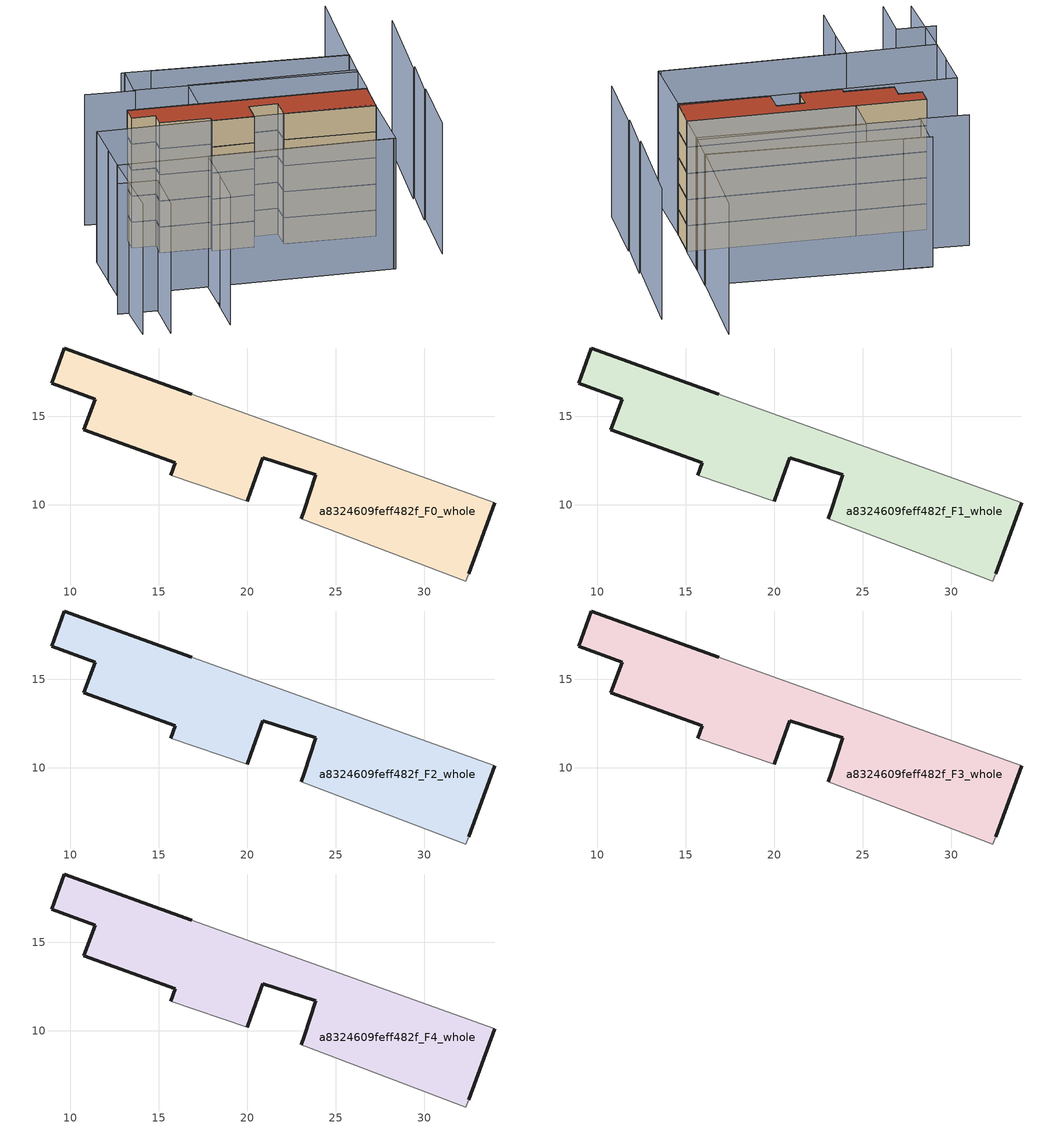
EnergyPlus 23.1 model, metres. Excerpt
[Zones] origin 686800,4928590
a8324609feff482f_F0_whole
 floor ground (EU_floor_Construction): 32.51,6.12 33.99,10.13 16.88,16.24 9.67,18.86 8.95,16.87 11.41,15.98 10.78,14.23 15.93,12.37 15.67,11.67 20.01,10.21 20.21,10.77 20.88,12.67 23.87,11.7 23.22,9.7 23.06,9.22 32.35,5.71 z0
 wall outside (EU_wall_Construction): 33.99,10.13 32.51,6.12 / 23.06,9.22 23.22,9.7 23.87,11.7 20.88,12.67 20.21,10.77 20.01,10.21 / 15.67,11.67 15.93,12.37 10.78,14.23 11.41,15.98 8.95,16.87 9.67,18.86 16.88,16.24 z0:3
 wall adiabatic (EU_wall_Construction): 16.88,16.24 33.99,10.13 / 32.51,6.12 32.35,5.71 23.06,9.22 / 20.01,10.21 15.67,11.67 z0:3
a8324609feff482f_F1_whole
 floor to a8324609feff482f_F0_whole (EU_floor_Construction): 32.51,6.12 33.99,10.13 16.88,16.24 9.67,18.86 8.95,16.87 11.41,15.98 10.78,14.23 15.93,12.37 15.67,11.67 20.01,10.21 20.21,10.77 20.88,12.67 23.87,11.7 23.22,9.7 23.06,9.22 32.35,5.71 z3
 wall outside (EU_wall_Construction): 33.99,10.13 32.51,6.12 / 23.06,9.22 23.22,9.7 23.87,11.7 20.88,12.67 20.21,10.77 20.01,10.21 / 15.67,11.67 15.93,12.37 10.78,14.23 11.41,15.98 8.95,16.87 9.67,18.86 16.88,16.24 z3:6
 wall adiabatic (EU_wall_Construction): 16.88,16.24 33.99,10.13 / 32.51,6.12 32.35,5.71 23.06,9.22 / 20.01,10.21 15.67,11.67 z3:6
a8324609feff482f_F2_whole
 floor to a8324609feff482f_F1_whole (EU_floor_Construction): 32.51,6.12 33.99,10.13 16.88,16.24 9.67,18.86 8.95,16.87 11.41,15.98 10.78,14.23 15.93,12.37 15.67,11.67 20.01,10.21 20.21,10.77 20.88,12.67 23.87,11.7 23.22,9.7 23.06,9.22 32.35,5.71 z6
 wall outside (EU_wall_Construction): 33.99,10.13 32.51,6.12 / 23.06,9.22 23.22,9.7 23.87,11.7 20.88,12.67 20.21,10.77 20.01,10.21 / 15.67,11.67 15.93,12.37 10.78,14.23 11.41,15.98 8.95,16.87 9.67,18.86 16.88,16.24 z6:9
 wall adiabatic (EU_wall_Construction): 16.88,16.24 33.99,10.13 / 32.51,6.12 32.35,5.71 23.06,9.22 / 20.01,10.21 15.67,11.67 z6:9
a8324609feff482f_F3_whole
 floor to a8324609feff482f_F2_whole (EU_floor_Construction): 32.51,6.12 33.99,10.13 16.88,16.24 9.67,18.86 8.95,16.87 11.41,15.98 10.78,14.23 15.93,12.37 15.67,11.67 20.01,10.21 20.21,10.77 20.88,12.67 23.87,11.7 23.22,9.7 23.06,9.22 32.35,5.71 z9
 wall outside (EU_wall_Construction): 33.99,10.13 32.51,6.12 / 23.06,9.22 23.22,9.7 23.87,11.7 20.88,12.67 20.21,10.77 20.01,10.21 / 15.67,11.67 15.93,12.37 10.78,14.23 11.41,15.98 8.95,16.87 9.67,18.86 16.88,16.24 z9:12
 wall adiabatic (EU_wall_Construction): 16.88,16.24 33.99,10.13 / 32.51,6.12 32.35,5.71 23.06,9.22 / 20.01,10.21 15.67,11.67 z9:12
a8324609feff482f_F4_whole
 floor to a8324609feff482f_F3_whole (EU_floor_Construction): 32.51,6.12 33.99,10.13 16.88,16.24 9.67,18.86 8.95,16.87 11.41,15.98 10.78,14.23 15.93,12.37 15.67,11.67 20.01,10.21 20.21,10.77 20.88,12.67 23.87,11.7 23.22,9.7 23.06,9.22 32.35,5.71 z12
 wall outside (EU_wall_Construction): 33.99,10.13 32.51,6.12 / 23.06,9.22 23.22,9.7 23.87,11.7 20.88,12.67 20.21,10.77 20.01,10.21 / 15.67,11.67 15.93,12.37 10.78,14.23 11.41,15.98 8.95,16.87 9.67,18.86 16.88,16.24 z12:15
 wall adiabatic (EU_wall_Construction): 16.88,16.24 33.99,10.13 / 32.51,6.12 32.35,5.71 23.06,9.22 / 20.01,10.21 15.67,11.67 z12:15
 roof outside (EU_roof_Construction): 33.99,10.13 32.51,6.12 32.35,5.71 23.06,9.22 23.22,9.7 23.87,11.7 20.88,12.67 20.21,10.77 20.01,10.21 15.67,11.67 15.93,12.37 10.78,14.23 11.41,15.98 8.95,16.87 9.67,18.86 16.88,16.24 z15
shading: 6.88,-5.58 8.74,-0.51 / 35.75,-1.88 39.13,6.58 / 8.6,-0.83 10.32,4.12 / 10.32,4.12 29.34,-2.47 / 38.98,6.64 41.27,12.09 / -1.59,3.12 2.49,1.64 / 2.49,1.64 0.42,-4.08 / 0.97,7.23 -2.14,-2.61 / 2.2,10.91 0.96,7.14 / 40.96,11.91 45.77,23.55 / 41.91,30.6 37.03,18.35 / 37.03,18.35 14.37,27.39 / 13.09,22.62 8.09,24.69 / 29.53,-2.53 0.95,7.24 / 0.95,7.24 3.87,15.78 / 3.87,15.78 32.46,6.01 / 32.46,6.01 29.53,-2.53 / 34.04,10.11 16.88,16.24 / 16.88,16.24 18.54,20.89 / 18.54,20.89 35.7,14.76 / 35.7,14.76 34.04,10.11 / 35.5,14.2 13.02,22.95 / 13.02,22.95 14.69,27.24 / 14.69,27.24 37.17,18.49 / 37.17,18.49 35.5,14.2 z0:15
[Building]
EU S2 Campaign: North Axis=0; Terrain=City; Solar Distribution=FullExterior
[Site:Location]
Bologna: Latitude=44.5; Longitude=11.25; Time Zone=1; Elevation=37
[SizingPeriod:WeatherFileDays]
AnnualSizingPeriod: Begin Month=1; Begin Day of Month=1; End Month=12; End Day of Month=31; Day of Week for Start Day=Monday; Use Weather File Daylight Saving Period=No; Use Weather File Rain and Snow Indicators=No
[MATERIAL]
EU_InternalMass_Material: Roughness=MediumRough; Thickness=0.1; Conductivity=1; Density=1800; Specific Heat=900; Thermal Absorptance=0.9; Solar Absorptance=0.7; Visible Absorptance=0.7
[MATERIAL:NOMASS] Roughness=MediumRough; Thermal Absorptance=0.9; Solar Absorptance=0.7; Visible Absorptance=0.7
Name | Thermal Resistance
EU_wall_NoMass | 0.779417
EU_roof_NoMass | 0.435466
EU_floor_NoMass | 0.588222
[CONSTRUCTION]
EU_wall_Construction: EU_wall_NoMass
EU_roof_Construction: EU_roof_NoMass
EU_floor_Construction: EU_floor_NoMass
EU_InternalMass_Construction: EU_InternalMass_Material
[ZONE] Type=1; Multiplier=1; Ceiling Height=autocalculate; Floor Area=autocalculate; Part of Total Floor Area=Yes
Name | Volume
a8324609feff482f_F0_whole | 303.113
a8324609feff482f_F1_whole; a8324609feff482f_F2_whole; a8324609feff482f_F3_whole; a8324609feff482f_F4_whole | 303.116
[INTERNALMASS] Construction=EU_InternalMass_Construction; Surface Area=101.038
Name | Zone or ZoneList
a8324609feff482f_F0_whole_EU_InternalMass | a8324609feff482f_F0_whole
a8324609feff482f_F1_whole_EU_InternalMass | a8324609feff482f_F1_whole
a8324609feff482f_F2_whole_EU_InternalMass | a8324609feff482f_F2_whole
a8324609feff482f_F3_whole_EU_InternalMass | a8324609feff482f_F3_whole
a8324609feff482f_F4_whole_EU_InternalMass | a8324609feff482f_F4_whole
[OTHEREQUIPMENT] Fuel Type=Electricity; Design Level Calculation Method=Watts/Area; Power per Zone Floor Area=1; Fraction Latent=0; Fraction Radiant=0; Fraction Lost=0; Carbon Dioxide Generation Rate=0; EndUse Subcategory=EU_Step8_InternalGains
Name | Zone or ZoneList or Space or SpaceList | Schedule
EU_Step8_InternalGain_a8324609feff482f_F0_whole_f000 | a8324609feff482f_F0_whole | EU_Step8_GainSchedule_a8324609feff482f_F0_whole_f000
EU_Step8_InternalGain_a8324609feff482f_F1_whole_f000 | a8324609feff482f_F1_whole | EU_Step8_GainSchedule_a8324609feff482f_F1_whole_f000
EU_Step8_InternalGain_a8324609feff482f_F2_whole_f000 | a8324609feff482f_F2_whole | EU_Step8_GainSchedule_a8324609feff482f_F2_whole_f000
EU_Step8_InternalGain_a8324609feff482f_F3_whole_f000 | a8324609feff482f_F3_whole | EU_Step8_GainSchedule_a8324609feff482f_F3_whole_f000
EU_Step8_InternalGain_a8324609feff482f_F4_whole_f000 | a8324609feff482f_F4_whole | EU_Step8_GainSchedule_a8324609feff482f_F4_whole_f000
[ZONEVENTILATION:DESIGNFLOWRATE] Schedule=EU_AlwaysOn; Design Flow Rate Calculation Method=AirChanges/Hour; Air Changes per Hour=0.712058; Ventilation Type=Natural; Fan Pressure Rise=0; Fan Total Efficiency=1; Constant Term Coefficient=1; Temperature Term Coefficient=0; Velocity Term Coefficient=0; Velocity Squared Term Coefficient=0; Minimum Indoor Temperature=-100; Maximum Indoor Temperature=100; Delta Temperature=-100; Minimum Outdoor Temperature=-100; Maximum Outdoor Temperature=100; Maximum Wind Speed=40
Name | Zone or ZoneList or Space or SpaceList
EU_ConstantAir_a8324609feff482f_F0_whole | a8324609feff482f_F0_whole
EU_ConstantAir_a8324609feff482f_F1_whole | a8324609feff482f_F1_whole
EU_ConstantAir_a8324609feff482f_F2_whole | a8324609feff482f_F2_whole
EU_ConstantAir_a8324609feff482f_F3_whole | a8324609feff482f_F3_whole
EU_ConstantAir_a8324609feff482f_F4_whole | a8324609feff482f_F4_whole
[HVACTEMPLATE:THERMOSTAT] Constant Heating Setpoint=20; Constant Cooling Setpoint=50
EU_HeatOnly_a8324609feff482f_F0_whole; EU_HeatOnly_a8324609feff482f_F1_whole; EU_HeatOnly_a8324609feff482f_F2_whole; EU_HeatOnly_a8324609feff482f_F3_whole; EU_HeatOnly_a8324609feff482f_F4_whole
[HVACTEMPLATE:ZONE:IDEALLOADSAIRSYSTEM] System Availability Schedule=EU_AlwaysOn; Maximum Heating Supply Air Temperature=50; Minimum Cooling Supply Air Temperature=13; Maximum Heating Supply Air Humidity Ratio=0.0156; Minimum Cooling Supply Air Humidity Ratio=0.0077; Heating Limit=NoLimit; Cooling Limit=NoLimit; Heating Availability Schedule=EU_AlwaysOn; Cooling Availability Schedule=EU_CoolingOff; Dehumidification Control Type=ConstantSensibleHeatRatio; Cooling Sensible Heat Ratio=0.7; Dehumidification Setpoint=60; Humidification Control Type=None; Humidification Setpoint=30; Outdoor Air Method=None; Outdoor Air Flow Rate per Person=0.00944; Outdoor Air Flow Rate per Zone Floor Area=0; Outdoor Air Flow Rate per Zone=0; Demand Controlled Ventilation Type=None; Outdoor Air Economizer Type=NoEconomizer; Heat Recovery Type=None; Sensible Heat Recovery Effectiveness=0.7; Latent Heat Recovery Effectiveness=0.65
Name | Template Thermostat
a8324609feff482f_F0_whole | EU_HeatOnly_a8324609feff482f_F0_whole
a8324609feff482f_F1_whole | EU_HeatOnly_a8324609feff482f_F1_whole
a8324609feff482f_F2_whole | EU_HeatOnly_a8324609feff482f_F2_whole
a8324609feff482f_F3_whole | EU_HeatOnly_a8324609feff482f_F3_whole
a8324609feff482f_F4_whole | EU_HeatOnly_a8324609feff482f_F4_whole
[SIZING:ZONE] Zone Cooling Design Supply Air Temperature Input Method=SupplyAirTemperature; Zone Cooling Design Supply Air Temperature=13; Zone Heating Design Supply Air Temperature Input Method=SupplyAirTemperature; Zone Heating Design Supply Air Temperature=50; Zone Cooling Design Supply Air Humidity Ratio=0.008; Zone Heating Design Supply Air Humidity Ratio=0.008; Cooling Design Air Flow Method=DesignDay; Cooling Design Air Flow Rate=0; Cooling Minimum Air Flow per Zone Floor Area=0.000762; Cooling Minimum Air Flow=0; Cooling Minimum Air Flow Fraction=0.2; Heating Design Air Flow Method=DesignDay; Heating Design Air Flow Rate=0; Heating Maximum Air Flow per Zone Floor Area=0.002032; Heating Maximum Air Flow=0.141576; Heating Maximum Air Flow Fraction=0.3; Account for Dedicated Outdoor Air System=No; Dedicated Outdoor Air System Control Strategy=NeutralSupplyAir; Dedicated Outdoor Air Low Setpoint Temperature for Design=autosize; Dedicated Outdoor Air High Setpoint Temperature for Design=autosize; Zone Load Sizing Method=Sensible Load Only No Latent Load; Zone Latent Cooling Design Supply Air Humidity Ratio Input Method=HumidityRatioDifference; Zone Cooling Design Supply Air Humidity Ratio Difference=0.005; Zone Latent Heating Design Supply Air Humidity Ratio Input Method=HumidityRatioDifference; Zone Humidification Design Supply Air Humidity Ratio Difference=0.005
a8324609feff482f_F0_whole; a8324609feff482f_F1_whole; a8324609feff482f_F2_whole; a8324609feff482f_F3_whole; a8324609feff482f_F4_whole
[SCHEDULE:CONSTANT]
Name | Hourly Value
EU_AlwaysOn | 1
EU_CoolingOff | 0
[SCHEDULE:FILE] Column Number=1; Rows to Skip at Top=0; Number of Hours of Data=8760; Column Separator=Comma; Interpolate to Timestep=No; Minutes per Item=60; Adjust Schedule for Daylight Savings=Yes
Name | File
EU_Step8_GainSchedule_a8324609feff482f_F0_whole_f000 | ../../schedules/a8324609feff482f/a8324609feff482f_F0_whole_f000_gain.csv
EU_Step8_GainSchedule_a8324609feff482f_F1_whole_f000 | ../../schedules/a8324609feff482f/a8324609feff482f_F1_whole_f000_gain.csv
EU_Step8_GainSchedule_a8324609feff482f_F2_whole_f000 | ../../schedules/a8324609feff482f/a8324609feff482f_F2_whole_f000_gain.csv
EU_Step8_GainSchedule_a8324609feff482f_F3_whole_f000 | ../../schedules/a8324609feff482f/a8324609feff482f_F3_whole_f000_gain.csv
EU_Step8_GainSchedule_a8324609feff482f_F4_whole_f000 | ../../schedules/a8324609feff482f/a8324609feff482f_F4_whole_f000_gain.csv
